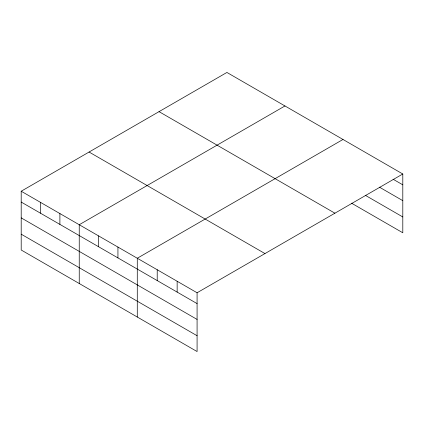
<?xml version="1.0" encoding="UTF-8"?>
<svg xmlns="http://www.w3.org/2000/svg" width="424" height="424" viewBox="0 0 424 424"><rect width="100%" height="100%" fill="white"/><g stroke="black" fill="none" stroke-linecap="round" stroke-linejoin="round"><path stroke-width="0.64" d="M402.8 173.994L226.919 72.451L21.2 191.224L21.2 250.006L197.081 351.549L197.081 292.767L402.8 173.994L402.8 232.776L351.544 203.186M284.96 105.963L79.24 224.731L79.24 283.513M343 139.469L137.281 258.243L137.281 317.025M393.117 179.241L402.8 184.827M379.448 187.169L402.8 200.653M365.212 195.252L402.8 216.956M159.032 111.645L334.912 213.193M89.088 152.031L264.968 253.573M21.2 191.224L197.081 292.767M21.2 202.057L197.081 303.6M21.2 217.878L197.081 319.42M21.2 234.181L197.081 335.723M177.147 281.26L177.147 292.094M157.214 269.749L157.214 280.582M117.936 247.07L117.936 257.903M98.585 235.903L98.585 246.736M59.895 213.564L59.895 224.397M40.545 202.391L40.545 213.224"/></g></svg>
